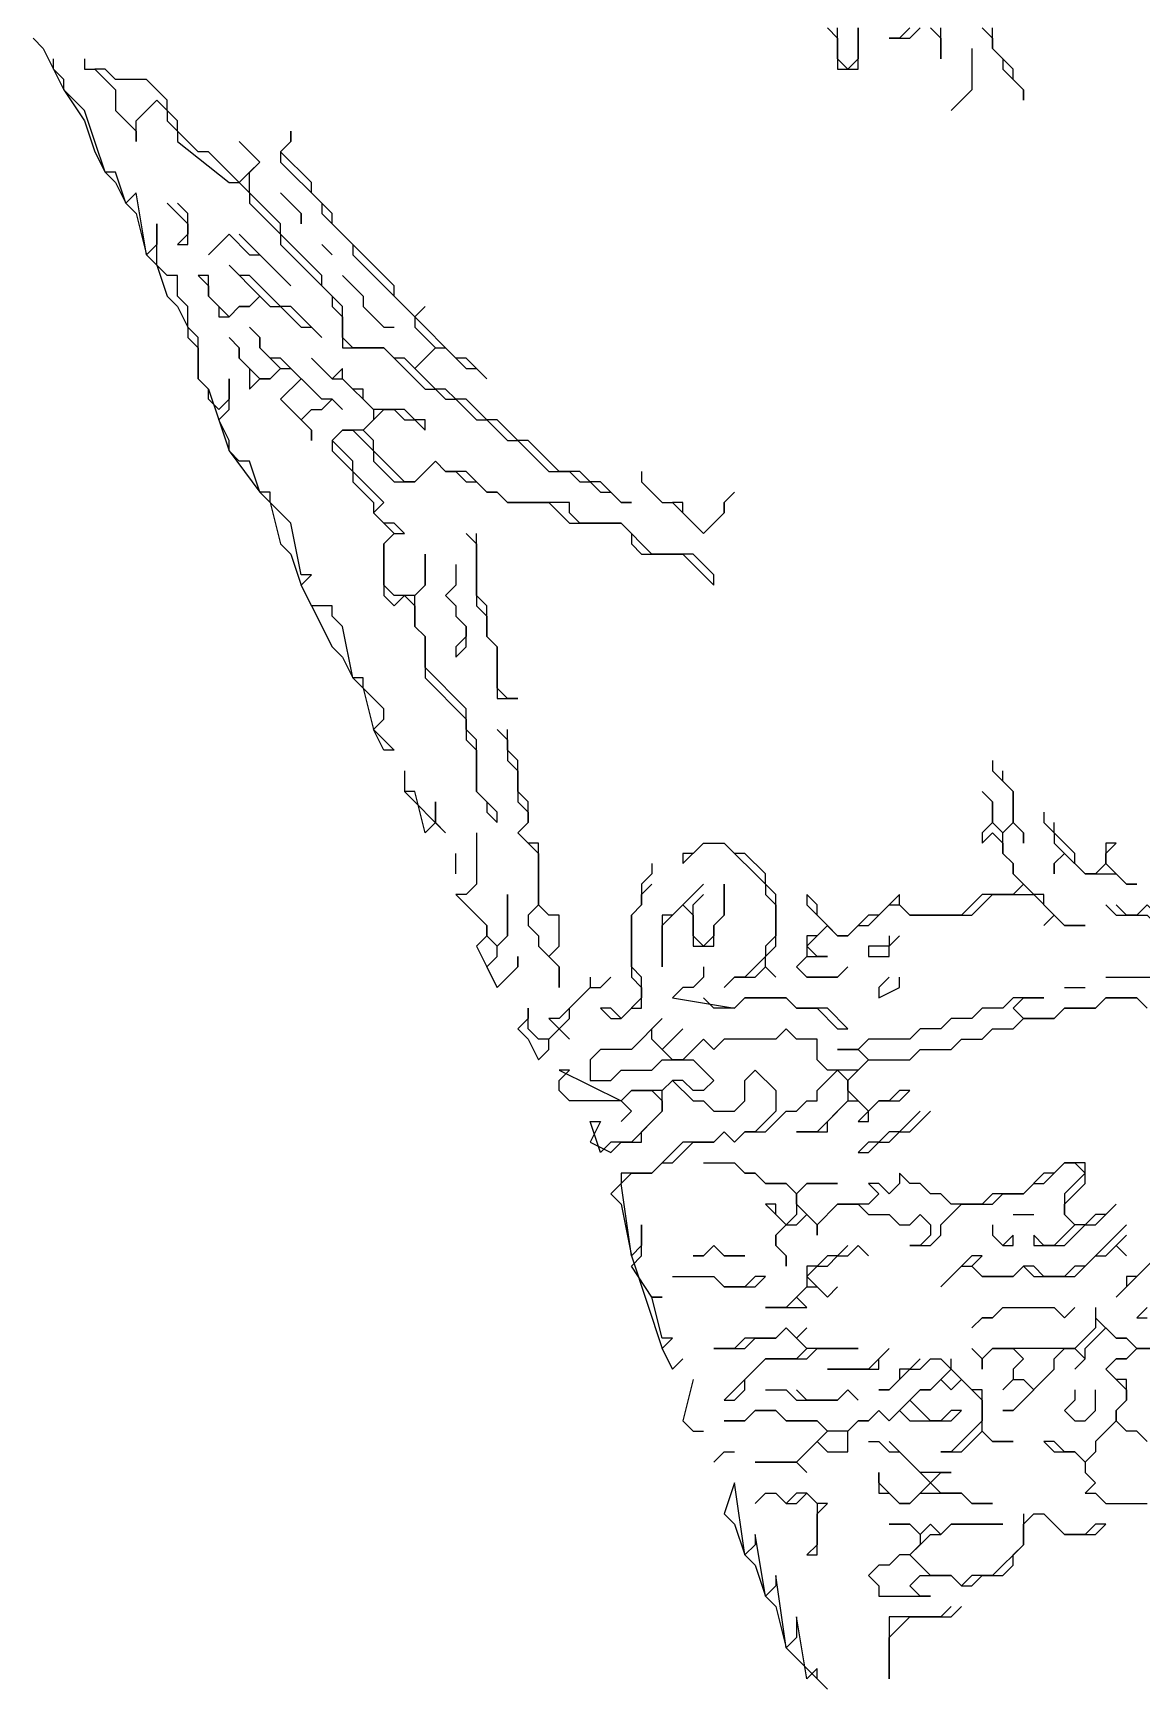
# Model space of a CAD drawing. Header units: metres. Extents: x 76363 to 76886, y 81203 to 81673.
# Drawn here: x 76431 to 76474, y 81278.4 to 81342.4 of the extents above; entities that cross this region are included whole.
import ezdxf

# ---------------------------------------------------------------- set-up
doc = ezdxf.new("R2010")
doc.units = ezdxf.units.M

msp = doc.modelspace()

# ---------------------------------------------------------------- linework, layer by layer
for points in [[(76431, 81342.2, 224.32), (76431.4, 81341.8, 224.455), (76432.2, 81340.2, 225), (76433, 81339, 225.08), (76433.4, 81337.8, 225.38), (76433.8, 81337, 225.54), (76434.2, 81336.6, 225.44), (76434.6, 81335.8, 225.395), (76435, 81335.4, 225.387), (76435.4, 81333.8, 224.93), (76435.8, 81333.4, 224.64), (76436.2, 81332.2, 224.39), (76436.6, 81331.8, 224.22), (76437, 81331, 224.168), (76437, 81330.6, 224.28), (76437.4, 81330.2, 223.805), (76437.4, 81329, 223.63), (76437.8, 81328.6, 222.977), (76438.2, 81327.4, 222.375), (76438.6, 81326.2, 222.44), (76439.8, 81324.6, 221.923), (76440.2, 81324.2, 221.73), (76440.6, 81322.6, 222.09), (76441, 81322.2, 222.03), (76441.4, 81321, 221.935), (76441.8, 81320.2, 221.78), (76442.6, 81318.6, 221.85), (76443, 81318.2, 221.76), (76443.4, 81317.4, 221.69), (76443.8, 81317, 221.507), (76444.2, 81315.4, 221.737), (76445, 81314.6, 221.537), (76444.6, 81314.6, 221.75), (76444.2, 81315.4, 221.737), (76444.6, 81315.8, 221.393), (76444.6, 81316.2, 221.21), (76443.8, 81317, 221.507), (76443.8, 81317.4, 221.495), (76443.4, 81317.4, 221.69), (76443, 81319.4, 221.47), (76442.6, 81319.8, 221.53), (76442.6, 81320.2, 221.39), (76441.8, 81320.2, 221.78), (76441.4, 81321, 221.935), (76441.8, 81321.4, 221.6), (76441.4, 81321.4, 221.835), (76441, 81323.4, 221.487), (76440.2, 81324.2, 221.73), (76440.2, 81324.6, 221.677), (76439.8, 81324.6, 221.923), (76439.4, 81325.8, 221.853), (76439, 81325.8, 222.163), (76438.6, 81326.2, 222.44), (76438.6, 81326.6, 222.407), (76438.2, 81327.4, 222.375), (76438.6, 81327.8, 222.13), (76438.6, 81329, 221.98), (76438.6, 81328.2, 221.93), (76438.2, 81327.8, 222.21), (76437.8, 81328.2, 223.11), (76437.8, 81328.6, 222.977), (76437.4, 81329, 223.63), (76437.4, 81330.6, 223.857), (76437, 81331, 224.168), (76437, 81331.8, 223.99), (76436.6, 81332.2, 224.2), (76436.6, 81333, 224.16), (76436.2, 81333, 224.28), (76435.8, 81333.4, 224.64), (76435.8, 81335, 224.94), (76435.8, 81334.2, 224.752), (76435.4, 81333.8, 224.93), (76435, 81336.2, 225), (76434.6, 81335.8, 225.395), (76434.2, 81337, 225.333), (76433.8, 81337, 225.54), (76433.4, 81338.2, 225.206), (76433, 81339.4, 224.827), (76432.2, 81340.2, 225), (76432.2, 81340.6, 224.612), (76431.8, 81341, 224.715), (76431.8, 81341.4, 224.392)], [(76461.8, 81342.6, 219.98), (76462.2, 81342.2, 219.88), (76462.2, 81341, 219.83), (76463, 81341, 219.48), (76463, 81342.6, 219.36)], [(76463, 81342.6, 219.36), (76463, 81341.4, 219.505), (76462.6, 81341, 219.64), (76462.2, 81341.4, 219.96), (76462.2, 81342.6, 219.79)], [(76465, 81342.6, 219.01), (76464.6, 81342.2, 219.14), (76464.2, 81342.2, 219.12), (76465, 81342.2, 219.14), (76465.4, 81342.6, 218.93)], [(76465.8, 81342.6, 218.85), (76466.2, 81342.2, 218.83), (76466.2, 81341.4, 219.03), (76466.2, 81342.6, 218.85)], [(76467.8, 81342.6, 218.77), (76468.2, 81342.2, 218.75), (76468.2, 81341.8, 218.77), (76468.6, 81341.4, 218.79), (76468.6, 81341, 218.77), (76469.4, 81340.2, 218.74), (76469.4, 81339.8, 218.74), (76469.4, 81340.2, 218.74), (76469, 81340.6, 218.76), (76469, 81341, 218.77), (76468.2, 81341.8, 218.77), (76468.2, 81342.6, 218.77)], [(76467.4, 81341.8, 219.04), (76467.4, 81340.2, 219.12), (76466.6, 81339.4, 219.205), (76467.4, 81340.2, 219.12)], [(76433, 81341.4, 223.86), (76433, 81341, 223.95), (76433.4, 81341, 223.8), (76434.2, 81340.2, 223.57), (76434.2, 81339.4, 223.88), (76435, 81338.6, 223.915), (76435, 81338.2, 224.125), (76435, 81339, 223.78), (76435.8, 81339.8, 223.39), (76436.2, 81339.4, 223.278), (76436.2, 81339, 223.315), (76436.6, 81338.6, 223.07), (76436.6, 81338.2, 223.142), (76438.6, 81336.6, 222.74), (76439, 81336.6, 222.637), (76439.4, 81336.2, 222.575), (76439.4, 81335.8, 222.55), (76440.6, 81334.6, 222.293), (76440.6, 81334.2, 222.36), (76442.6, 81332.2, 221.96), (76442.6, 81331.8, 221.9), (76443, 81331.4, 221.81), (76443, 81330.2, 221.75), (76444.6, 81330.2, 221.825), (76446.2, 81328.6, 221.405), (76446.6, 81328.6, 221.44), (76447, 81328.2, 221.167), (76447.4, 81328.2, 221.11), (76448.2, 81327.4, 220.725), (76448.6, 81327.4, 220.69), (76449.4, 81326.6, 220.51), (76449.8, 81326.6, 220.43), (76451, 81325.4, 220.06), (76451.8, 81325.4, 220.055), (76452.2, 81325, 219.96), (76452.6, 81325, 219.937), (76453, 81324.6, 219.78), (76453.4, 81324.6, 219.825), (76453.8, 81324.2, 219.69), (76454.2, 81324.2, 219.728), (76453.8, 81324.2, 219.69), (76453, 81325, 219.885), (76452.6, 81325, 219.937), (76452.2, 81325.4, 220), (76451.4, 81325.4, 220.05), (76450.2, 81326.6, 220.42), (76449.8, 81326.6, 220.43), (76449, 81327.4, 220.61), (76448.6, 81327.4, 220.69), (76447.8, 81328.2, 221.03), (76447.4, 81328.2, 221.11), (76447, 81328.6, 221.28), (76446.6, 81328.6, 221.44), (76445.8, 81329.4, 221.635), (76446.6, 81330.2, 221.05), (76447, 81330.2, 221.05), (76447.8, 81329.4, 220.9), (76448.2, 81329.4, 220.78), (76448.6, 81329, 220.725), (76447.8, 81329.8, 220.91), (76447.4, 81329.8, 221.03), (76445.8, 81331.4, 221.295), (76446.2, 81331.8, 221.24), (76445.8, 81331.4, 221.295), (76445, 81332.2, 221.295), (76445, 81332.6, 221.337), (76442.6, 81335, 221.81), (76442.6, 81335.4, 221.857), (76441.8, 81336.2, 222.02), (76441.8, 81336.6, 222.04), (76440.6, 81337.8, 222.29), (76441, 81338.2, 222.26), (76441, 81338.6, 222.393), (76441, 81338.2, 222.26), (76440.6, 81337.8, 222.29), (76440.6, 81337.4, 222.23), (76442.2, 81335.8, 221.93), (76442.2, 81335.4, 221.91), (76443.4, 81334.2, 221.62), (76443.4, 81333.8, 221.61), (76445.8, 81331.4, 221.295), (76445.8, 81331, 221.28), (76446.6, 81330.2, 221.05), (76445.8, 81329.4, 221.635), (76445.4, 81329.8, 221.725), (76445, 81329.8, 221.76), (76444.6, 81330.2, 221.825), (76443.4, 81330.2, 221.75), (76443, 81330.6, 221.695), (76443, 81331.8, 221.82), (76442.2, 81332.6, 222.015), (76442.2, 81333, 222.04), (76440.6, 81334.6, 222.293), (76440.6, 81335, 222.36), (76439.4, 81336.2, 222.575), (76439.4, 81337, 222.68), (76439.8, 81337.4, 222.54), (76439, 81338.2, 222.7), (76439.8, 81337.4, 222.54), (76439, 81336.6, 222.637), (76437.8, 81337.8, 222.88), (76437.4, 81337.8, 222.88), (76436.6, 81338.6, 223.07), (76436.6, 81339, 223.16), (76436.2, 81339.4, 223.278), (76436.2, 81339.8, 223.28), (76435.4, 81340.6, 223.465), (76434.2, 81340.6, 223.505), (76433.8, 81341, 223.65), (76433.4, 81341, 223.8)], [(76436.2, 81335.8, 224.6), (76437, 81335, 224.29), (76437, 81334.6, 224.49), (76436.6, 81334.2, 224.52), (76437, 81334.2, 224.48), (76437, 81335.4, 224.245), (76436.6, 81335.8, 224.32)], [(76440.6, 81336.2, 222.45), (76441.4, 81335.4, 222.14), (76441.4, 81335, 222.2), (76441.4, 81335.4, 222.14)], [(76438.6, 81334.6, 223.447), (76437.8, 81333.8, 223.9), (76438.6, 81334.6, 223.447), (76439.4, 81333.8, 223.227), (76439.8, 81333.8, 223), (76441, 81332.6, 222.52), (76439, 81334.6, 223.167)], [(76442.2, 81334.2, 222.01), (76442.6, 81333.8, 221.92)], [(76438.6, 81333.4, 223.52), (76439.8, 81332.2, 222.923), (76439.4, 81331.8, 222.68), (76439, 81331.8, 222.68), (76438.6, 81331.4, 222.475), (76437.8, 81332.2, 223.083), (76437.8, 81333, 223.47), (76437.4, 81333, 223.58), (76437.8, 81332.6, 223.18), (76437.8, 81332.2, 223.083), (76438.2, 81331.8, 222.683), (76438.2, 81331.4, 222.55), (76438.6, 81331.4, 222.475), (76439, 81331.8, 222.68), (76439.4, 81331.8, 222.68), (76439.8, 81332.2, 222.923), (76440.2, 81331.8, 222.75), (76440.6, 81331.8, 222.7), (76441.4, 81331, 222.41), (76441.8, 81331, 222.25), (76442.2, 81330.6, 222.16), (76441, 81331.8, 222.6), (76440.6, 81331.8, 222.7), (76439.4, 81333, 223.35), (76439, 81333, 223.385)], [(76443, 81333, 221.95), (76443.8, 81332.2, 221.84), (76443.8, 81331.8, 221.825), (76444.6, 81331, 221.63), (76445, 81331, 221.55)], [(76439.4, 81331, 222.057), (76439.8, 81330.6, 221.86), (76439.8, 81330.2, 221.61), (76440.6, 81329.4, 221.13), (76440.2, 81329, 220.95), (76439.8, 81329, 220.95), (76439, 81329.8, 221.44), (76439, 81330.2, 221.505), (76438.6, 81330.6, 221.885), (76439, 81330.2, 221.505), (76439, 81329.8, 221.44), (76439.4, 81329.4, 221.27), (76439.4, 81328.6, 221.255), (76439.8, 81329, 220.95), (76440.2, 81329, 220.95), (76440.6, 81329.4, 221.13), (76441, 81329.4, 221.27), (76441.4, 81329, 220.91), (76440.6, 81328.2, 220.63), (76441.8, 81327, 220.01), (76441.8, 81326.6, 219.915), (76441.8, 81327, 220.01), (76441.4, 81327.4, 220.233), (76441.8, 81327.8, 220.25), (76442.2, 81327.8, 220.28), (76442.6, 81328.2, 220.57), (76443, 81327.8, 220.222), (76442.6, 81328.2, 220.57), (76442.2, 81328.2, 220.56), (76440.6, 81329.8, 221.475), (76440.2, 81329.8, 221.36), (76439.8, 81330.2, 221.61), (76439.8, 81330.6, 221.86)], [(76441.8, 81329.8, 221.537), (76442.6, 81329, 221.24), (76443, 81329, 221.16), (76444.2, 81327.8, 220.418), (76444.2, 81327.4, 220.06), (76443.8, 81327, 219.735), (76443, 81327, 219.623), (76442.6, 81326.6, 219.45), (76442.6, 81326.2, 219.475), (76443.4, 81325.4, 219.28), (76443.4, 81325, 219.3), (76444.2, 81324.2, 219.18), (76444.2, 81323.8, 219.25), (76445, 81323, 219.13), (76444.6, 81322.6, 219.39), (76444.6, 81320.6, 219.94), (76445, 81320.2, 219.77), (76445.4, 81320.6, 219.72), (76445.8, 81320.2, 219.465), (76445.8, 81319.4, 219.56), (76446.2, 81319, 219.485), (76446.2, 81317.4, 219.91), (76447.8, 81315.8, 219.495), (76447.8, 81315, 219.767), (76448.2, 81314.6, 219.67), (76448.2, 81313, 219.79), (76448.6, 81312.6, 219.74), (76448.6, 81312.2, 219.715), (76449, 81311.8, 219.62), (76449, 81312.2, 219.537), (76448.2, 81313, 219.79), (76448.2, 81315, 219.65), (76447.8, 81315.4, 219.63), (76447.8, 81316.2, 219.51), (76446.2, 81317.8, 219.74), (76446.2, 81319, 219.485), (76445.8, 81319.4, 219.56), (76445.8, 81320.6, 219.463), (76446.2, 81321, 219.34), (76446.2, 81322.2, 219.24), (76446.2, 81321, 219.34), (76445.8, 81320.6, 219.463), (76445, 81320.6, 219.767), (76444.6, 81321, 219.77), (76444.6, 81322.6, 219.39), (76445, 81323, 219.13), (76445.4, 81323, 219.13), (76445, 81323.4, 219.167), (76444.6, 81323.4, 219.305), (76444.2, 81323.8, 219.25), (76444.6, 81324.2, 219.11), (76443.4, 81325.4, 219.28), (76443.4, 81325.8, 219.26), (76442.6, 81326.6, 219.45), (76443, 81327, 219.623), (76443.4, 81327, 219.62), (76444.2, 81326.2, 219.42), (76444.2, 81325.8, 219.34), (76445, 81325, 219.31), (76445.8, 81325, 219.167), (76446.6, 81325.8, 219.48), (76447, 81325.4, 219.31), (76447.4, 81325.4, 219.3), (76447.8, 81325, 219.18), (76448.2, 81325, 219.332), (76448.6, 81324.6, 219.27), (76449, 81324.6, 219.3), (76449.4, 81324.2, 219.197), (76451, 81324.2, 219.435), (76451.8, 81323.4, 219.2), (76453.8, 81323.4, 219.32), (76454.2, 81323, 219.34), (76454.2, 81322.6, 219.165), (76454.6, 81322.2, 219.175), (76456.2, 81322.2, 219.403), (76457.4, 81321, 219.23), (76457.4, 81321.4, 219.353), (76456.6, 81322.2, 219.475), (76455, 81322.2, 219.29), (76453.8, 81323.4, 219.32), (76452.2, 81323.4, 219.24), (76451.8, 81323.8, 219.295), (76451.8, 81324.2, 219.442), (76449.4, 81324.2, 219.197), (76449, 81324.6, 219.3), (76448.6, 81324.6, 219.27), (76447.8, 81325.4, 219.5), (76447, 81325.4, 219.31), (76446.6, 81325.8, 219.48), (76445.8, 81325, 219.167), (76445.4, 81325, 219.22), (76444.2, 81326.2, 219.42), (76444.2, 81326.6, 219.675), (76443.8, 81327, 219.735), (76444.6, 81327.8, 220.46), (76445, 81327.8, 220.49), (76445.4, 81327.4, 220.38), (76445.8, 81327.4, 220.47), (76446.2, 81327, 220.197), (76446.2, 81327.4, 220.577), (76445.8, 81327.4, 220.47), (76445.4, 81327.8, 220.59), (76444.2, 81327.8, 220.418), (76443.8, 81328.2, 220.79), (76443.8, 81328.6, 221.03), (76443.4, 81328.6, 220.913), (76443, 81329, 221.16), (76443, 81329.4, 221.41), (76442.6, 81329, 221.24)], [(76454.6, 81325.4, 219.93), (76454.6, 81325, 219.95), (76455.4, 81324.2, 219.84), (76455.8, 81324.2, 219.84), (76457, 81323, 219.745), (76457.8, 81323.8, 219.603), (76457.8, 81324.2, 219.61), (76458.2, 81324.6, 219.62), (76457.8, 81324.2, 219.61), (76457.8, 81323.8, 219.603), (76457, 81323, 219.745), (76456.2, 81323.8, 219.75), (76456.2, 81324.2, 219.76), (76455.8, 81324.2, 219.84)], [(76447.8, 81323, 219.04), (76448.2, 81322.6, 219.025), (76448.2, 81320.2, 219.22), (76448.6, 81319.8, 219.21), (76448.6, 81319, 219.245), (76449, 81318.6, 219.233), (76449, 81316.6, 219.22), (76449.8, 81316.6, 219.14), (76449.4, 81316.6, 219.22), (76449, 81317, 219.23), (76449, 81318.6, 219.233), (76448.6, 81319, 219.245), (76448.6, 81320.2, 219.147), (76448.2, 81320.6, 219.205), (76448.2, 81323, 219.045)], [(76447.4, 81321.8, 219.3), (76447.4, 81321, 219.38), (76447, 81320.6, 219.4), (76447.4, 81320.2, 219.42), (76447.4, 81319.8, 219.48), (76447.8, 81319.4, 219.54), (76447.8, 81319, 219.67), (76447.4, 81318.6, 219.7), (76447.4, 81318.2, 219.6), (76447.8, 81318.6, 219.655), (76447.8, 81319.4, 219.54), (76447.4, 81319.8, 219.48)], [(76449, 81315.4, 219.4), (76449.4, 81315, 219.3), (76449.4, 81314.2, 219.34), (76449.8, 81313.8, 219.245), (76449.8, 81312.6, 219.34), (76450.2, 81312.2, 219.25), (76450.2, 81311.8, 219.275), (76449.8, 81311.4, 219.41), (76450.6, 81310.6, 219.295), (76450.6, 81308.6, 219.377), (76450.2, 81308.2, 219.53), (76450.2, 81307.8, 219.6), (76450.6, 81307.4, 219.517), (76450.6, 81307, 219.51), (76451.4, 81306.2, 219.29), (76451.4, 81305.4, 219.37), (76451.4, 81306.2, 219.29), (76451, 81306.6, 219.38), (76451.4, 81307, 219.243), (76451.4, 81308.2, 219.3), (76451, 81308.2, 219.327), (76450.6, 81308.6, 219.377), (76450.6, 81311, 219.27), (76450.2, 81311, 219.35), (76449.8, 81311.4, 219.41), (76450.2, 81311.8, 219.275), (76450.2, 81312.6, 219.26), (76449.8, 81313, 219.285), (76449.8, 81314.2, 219.263), (76449.4, 81314.6, 219.285), (76449.4, 81315.4, 219.36)], [(76468.2, 81314.2, 219.12), (76468.2, 81313.8, 219.103), (76469, 81313, 219.105), (76469, 81311.8, 219.21), (76468.6, 81311.4, 219.075), (76468.2, 81311.8, 218.86), (76468.2, 81312.6, 218.975), (76467.8, 81313, 218.915), (76468.2, 81312.6, 218.975), (76468.2, 81311.8, 218.86), (76467.8, 81311.4, 218.99), (76467.8, 81311, 219.06), (76468.2, 81311.4, 218.93), (76468.6, 81311, 219.055), (76468.6, 81310.6, 219.04), (76469, 81310.2, 219.135), (76469, 81309.8, 219.12), (76469.4, 81309.4, 219.215), (76469, 81309, 219.2), (76467.8, 81309, 219.13), (76467, 81308.2, 219.285), (76465, 81308.2, 219.17), (76464.6, 81308.6, 219.09), (76464.6, 81309, 219.06), (76463.8, 81308.2, 219.06), (76463.4, 81308.2, 219.065), (76462.6, 81307.4, 219.227), (76462.2, 81307.4, 219.225), (76461.4, 81308.2, 219.34), (76461.4, 81308.6, 219.28), (76461, 81309, 219.305), (76461, 81308.6, 219.28), (76461.8, 81307.8, 219.25), (76461.4, 81307.4, 219.34), (76461, 81307.4, 219.46), (76461, 81306.6, 219.695), (76460.6, 81306.2, 219.79), (76461, 81305.8, 219.93), (76462.2, 81305.8, 219.77), (76462.6, 81306.2, 219.63), (76462.2, 81305.8, 219.77), (76461, 81305.8, 219.93), (76460.6, 81306.2, 219.79), (76461, 81306.6, 219.695), (76461.8, 81306.6, 219.58), (76461.4, 81306.6, 219.69), (76461, 81307, 219.56), (76461.8, 81307.8, 219.25), (76462.2, 81307.4, 219.225), (76462.6, 81307.4, 219.227), (76463, 81307.8, 219.16), (76463.4, 81307.8, 219.16), (76464.2, 81308.6, 219.04), (76464.6, 81308.6, 219.09), (76465, 81308.2, 219.17), (76467.4, 81308.2, 219.32), (76468.2, 81309, 219.13), (76469.8, 81309, 219.428), (76470.6, 81308.2, 219.77), (76470.2, 81307.8, 219.91), (76470.6, 81308.2, 219.77), (76471, 81307.8, 219.98), (76471.8, 81307.8, 220.015), (76471, 81307.8, 219.98), (76470.2, 81308.6, 219.63), (76470.2, 81309, 219.575), (76469.8, 81309, 219.428), (76469, 81309.8, 219.12), (76469, 81310.2, 219.135), (76468.6, 81310.6, 219.04), (76468.6, 81311.4, 219.075), (76469, 81311.8, 219.21), (76469.4, 81311.4, 219.26), (76469.4, 81311, 219.29), (76469.4, 81311.4, 219.26), (76469, 81311.8, 219.21), (76469, 81313, 219.105), (76468.6, 81313.4, 219.125), (76468.6, 81313.8, 219.11)], [(76445.4, 81313.8, 221.483), (76445.4, 81313, 221.64), (76447, 81311.4, 220.71), (76446.6, 81311.8, 220.855), (76446.6, 81312.6, 220.89), (76446.6, 81311.8, 220.855), (76446.2, 81311.4, 220.91), (76445.8, 81313, 221.405), (76445.4, 81313, 221.64)], [(76470.2, 81312.2, 219.105), (76470.2, 81311.8, 219.087), (76470.6, 81311.4, 219.065), (76470.6, 81311, 219.12), (76471, 81310.6, 219.11), (76470.6, 81310.2, 219.21), (76470.6, 81309.8, 219.3), (76470.6, 81310.2, 219.21), (76471, 81310.6, 219.11), (76471.8, 81309.8, 219.15), (76473, 81309.8, 219.215), (76473.4, 81309.4, 219.43), (76473.8, 81309.4, 219.5), (76473.4, 81309.4, 219.43), (76472.6, 81310.2, 219.08), (76472.6, 81310.6, 219.06), (76473, 81311, 219.12), (76472.6, 81311, 219.04), (76472.6, 81310.2, 219.08), (76472.2, 81309.8, 219.15), (76471.8, 81309.8, 219.15), (76471.4, 81310.2, 219.09), (76471.4, 81310.6, 219.1), (76470.6, 81311.4, 219.065), (76470.6, 81311.8, 219.09)], [(76448.2, 81311.4, 220.1), (76448.2, 81309.4, 220.28), (76447.8, 81309, 220.535), (76447.4, 81309, 220.73), (76448.2, 81308.2, 220.3), (76448.6, 81307.8, 220.05), (76448.6, 81307.4, 220.04), (76448.2, 81307, 220.09), (76449, 81305.4, 220.11), (76449.8, 81306.2, 220.025), (76449.8, 81306.6, 219.93), (76449.8, 81306.2, 220.025), (76449, 81305.4, 220.11), (76448.6, 81306.2, 220.07), (76449, 81306.6, 220.005), (76449, 81307, 220.02), (76449.4, 81307.4, 219.995), (76449.4, 81309, 219.88), (76449.4, 81307.4, 219.995), (76449, 81307, 220.02), (76448.6, 81307.4, 220.04), (76448.6, 81307.8, 220.05), (76448.2, 81308.2, 220.3)], [(76457, 81311, 219.4), (76456.6, 81310.6, 219.505), (76456.2, 81310.6, 219.47), (76456.2, 81310.2, 219.657), (76457, 81311, 219.4), (76457.8, 81311, 219.403), (76459.4, 81309.4, 219.4), (76459.4, 81309, 219.535), (76459.8, 81308.6, 219.44), (76459.8, 81307.4, 219.808), (76459.4, 81307, 220.197), (76459.4, 81306.6, 220.17), (76458.6, 81305.8, 220.612), (76458.2, 81305.8, 220.737), (76457.8, 81305.4, 220.49), (76458.2, 81305.8, 220.737), (76459, 81305.8, 220.2), (76459.4, 81306.2, 220.123), (76459.8, 81305.8, 220.045), (76459.4, 81306.2, 220.123), (76459.4, 81306.6, 220.17), (76459.8, 81307, 219.68), (76459.8, 81309, 219.46), (76459.4, 81309.4, 219.4), (76459.4, 81309.8, 219.417), (76458.6, 81310.6, 219.39), (76458.2, 81310.6, 219.455), (76457.8, 81311, 219.403)], [(76447.4, 81309.8, 220.76), (76447.4, 81310.6, 220.69)], [(76455, 81310.2, 219.45), (76455, 81309.8, 219.44), (76454.6, 81309.4, 219.42), (76454.6, 81308.6, 219.31), (76454.2, 81308.2, 219.28), (76454.2, 81305.8, 219.335), (76454.6, 81305.4, 219.443), (76454.6, 81305, 219.335), (76453.8, 81304.2, 219.49), (76453.4, 81304.6, 219.36), (76453, 81304.6, 219.36), (76453.4, 81304.2, 219.57), (76453.8, 81304.2, 219.49), (76454.2, 81304.6, 219.36), (76454.6, 81304.6, 219.36), (76454.6, 81305.8, 219.642), (76454.2, 81306.2, 219.315), (76454.2, 81308.2, 219.28), (76454.6, 81308.6, 219.31), (76454.6, 81309, 219.4), (76455, 81309.4, 219.543)], [(76457, 81309.4, 221.232), (76455.8, 81308.2, 221.3), (76455.4, 81308.2, 220.88), (76455.4, 81306.2, 220.91), (76455.4, 81307.8, 221.046), (76456.2, 81308.6, 221.259), (76456.6, 81308.2, 221.863), (76456.6, 81307, 221.865), (76457.4, 81307, 221.905), (76457.4, 81307.8, 221.86), (76457.8, 81308.2, 221.71), (76457.8, 81309.4, 221.272), (76457.8, 81308.2, 221.71), (76457.4, 81307.8, 221.86), (76457.4, 81307.4, 221.93), (76457, 81307, 221.937), (76456.6, 81307.4, 221.85), (76456.6, 81308.6, 221.678), (76457, 81309, 221.73)], [(76472.6, 81308.6, 219.585), (76473, 81308.2, 219.69), (76474.2, 81308.2, 219.75), (76474.6, 81307.8, 219.863), (76475, 81307.8, 219.722), (76475.4, 81307.4, 219.95), (76475.8, 81307.4, 220.1), (76475.4, 81307.4, 219.95), (76474.2, 81308.6, 219.655), (76473.8, 81308.2, 219.83), (76473.4, 81308.2, 219.8), (76473, 81308.6, 219.62)], [(76464.2, 81307.4, 219.29), (76464.2, 81307, 219.36), (76463.4, 81307, 219.395), (76463.4, 81306.6, 219.567), (76464.2, 81306.6, 219.617), (76464.2, 81307, 219.36), (76464.6, 81307.4, 219.37)], [(76452.6, 81305.8, 219.19), (76452.6, 81305.4, 219.165), (76451.4, 81304.2, 219.7), (76451, 81304.2, 219.81), (76451.4, 81303.8, 219.905), (76451, 81303.4, 219.89), (76450.6, 81303.4, 219.935), (76450.2, 81303.8, 220.164), (76450.2, 81304.6, 220.053), (76450.2, 81304.2, 220.12), (76449.8, 81303.8, 220.27), (76449.8, 81303.8, 220.27), (76450.2, 81303.4, 220.02), (76450.6, 81302.6, 220.15), (76451, 81303, 219.98), (76451, 81303.4, 219.89), (76451.4, 81303.8, 219.905), (76451.8, 81303.4, 220.16), (76451.4, 81303.8, 219.905), (76451.8, 81304.2, 219.72), (76451.8, 81304.6, 219.45), (76452.6, 81305.4, 219.165), (76453, 81305.4, 219.17), (76453.4, 81305.8, 219.18), (76453, 81305.4, 219.17)], [(76457, 81306.2, 221.57), (76457, 81305.8, 221.125), (76456.6, 81305.4, 221.07), (76456.2, 81305.4, 221.035), (76455.8, 81305, 220.677), (76458.2, 81304.6, 219.995), (76458.6, 81305, 220.027), (76460.2, 81305, 220.2), (76460.6, 81304.6, 220.41), (76461.4, 81304.6, 220.41), (76462.2, 81303.8, 220.807), (76462.6, 81303.8, 220.9), (76461.8, 81304.6, 220.56), (76460.6, 81304.6, 220.41), (76460.2, 81305, 220.2), (76458.6, 81305, 220.027), (76458.2, 81304.6, 219.995), (76457.4, 81304.6, 220.32), (76457, 81305, 220.75)], [(76464.2, 81305.8, 219.99), (76463.8, 81305.4, 220.095), (76463.8, 81305, 220.417), (76464.6, 81305.4, 220.32), (76464.6, 81305.8, 220.105)], [(76472.6, 81305.8, 221.358), (76476.2, 81305.8, 221.445)], [(76474.2, 81304.6, 221.545), (76473.8, 81305, 221.61), (76472.6, 81305, 221.99), (76472.2, 81304.6, 221.9), (76471, 81304.6, 221.905), (76470.6, 81304.2, 221.92), (76469.4, 81304.2, 221.9), (76469, 81304.6, 221.685), (76469.4, 81305, 221.47), (76470.2, 81305, 221.545), (76469, 81305, 221.435), (76468.6, 81304.6, 221.645), (76467.8, 81304.6, 221.48), (76467.4, 81304.2, 221.675), (76466.6, 81304.2, 221.4), (76466.2, 81303.8, 221.8), (76465.4, 81303.8, 221.43), (76465, 81303.4, 221.67), (76463.4, 81303.4, 221.343), (76463, 81303, 221.368), (76462.2, 81303, 221.633), (76463, 81303, 221.368), (76463.4, 81302.6, 221.805), (76463, 81302.2, 221.635), (76461.8, 81302.2, 222.525), (76461.4, 81302.6, 222.24), (76461.4, 81303.4, 221.63), (76460.6, 81303.4, 221.892), (76460.2, 81303.8, 221.507), (76459.8, 81303.4, 221.967), (76457.8, 81303.4, 221.515), (76457.4, 81303, 221.92), (76457, 81303.4, 221.417), (76456.2, 81302.6, 221.64), (76455.8, 81302.6, 221.03), (76455.4, 81303, 220.74), (76456.2, 81303.8, 220.695), (76455.4, 81303, 220.74), (76455, 81303.4, 220.633), (76455, 81303.8, 220.148), (76455.4, 81304.2, 220.105), (76454.2, 81303, 220.743), (76453, 81303, 220.723), (76452.6, 81302.6, 220.942), (76452.6, 81301.8, 221.16), (76453.4, 81301.8, 221.057), (76453.8, 81302.2, 221.02), (76455, 81302.2, 220.9), (76455.4, 81302.6, 220.915), (76456.6, 81302.6, 222.1), (76457.4, 81301.8, 222.137), (76457, 81301.4, 221.887), (76456.6, 81301.4, 221.71), (76456.2, 81301.8, 221.783), (76455.8, 81301.8, 221.4), (76455.4, 81301.4, 221.285), (76454.2, 81301.4, 221.325), (76453.8, 81301, 221.58), (76451.8, 81301, 221.89), (76451.4, 81301.4, 220.69), (76451.4, 81301.8, 220.473), (76451.8, 81302.2, 220.437), (76451.4, 81302.2, 220.185), (76453.8, 81301, 221.58), (76454.2, 81300.6, 221.717), (76453.8, 81300.2, 221.81), (76454.2, 81300.6, 221.717), (76453.8, 81301, 221.58), (76454.2, 81301.4, 221.325), (76455, 81301.4, 221.41), (76455.4, 81301, 221.493), (76455.4, 81300.6, 221.4), (76454.2, 81299.4, 221.585), (76453.4, 81299.4, 221.81), (76453, 81299, 221.65), (76452.6, 81300.2, 222.09), (76453, 81300.2, 222.08), (76452.6, 81299.4, 221.82), (76453.4, 81299, 221.47), (76453.8, 81299.4, 221.855), (76454.6, 81299.4, 221.43), (76454.6, 81299.8, 221.48), (76455.4, 81300.6, 221.4), (76455.4, 81301.4, 221.285), (76455.8, 81301.8, 221.4), (76456.6, 81301, 221.49), (76457, 81301, 221.705), (76457.4, 81300.6, 221.74), (76458.2, 81300.6, 221.77), (76458.6, 81301, 221.64), (76458.6, 81301.8, 221.595), (76459, 81302.2, 221.667), (76459.8, 81301.4, 221.822), (76459.8, 81300.6, 221.487), (76459, 81299.8, 221.39), (76458.6, 81299.8, 221.395), (76458.2, 81299.4, 221.33), (76457.8, 81299.8, 221.46), (76457.4, 81299.4, 221.65), (76456.2, 81299.4, 221.573), (76455, 81298.2, 221.29), (76453.8, 81298.2, 221.3), (76453.8, 81297.8, 221.203), (76453.4, 81297.4, 220.96), (76453.4, 81297.4, 220.96), (76453.8, 81297, 220.63), (76454.2, 81295, 219.135), (76455.4, 81291.4, 216.1), (76455.8, 81290.6, 215.493), (76456.2, 81291, 215.61), (76455.8, 81290.6, 215.493), (76455.4, 81291.4, 216.1), (76455.8, 81291.8, 216.15), (76455.4, 81291.8, 216.34), (76455, 81293.4, 217.49), (76455.4, 81293.4, 217.307), (76455, 81293.4, 217.49), (76454.2, 81294.6, 218.575), (76454.6, 81295, 218.94), (76454.6, 81296.2, 219.83), (76454.6, 81295.4, 219.237), (76454.2, 81295, 219.135), (76453.8, 81297.8, 221.203), (76454.2, 81298.2, 221.38), (76455, 81298.2, 221.29), (76455.4, 81298.6, 221.235), (76455.8, 81298.6, 221.24), (76456.6, 81299.4, 221.58), (76457.4, 81299.4, 221.65), (76457.8, 81299.8, 221.46), (76458.2, 81299.4, 221.33), (76458.6, 81299.8, 221.395), (76459.4, 81299.8, 221.27), (76460.2, 81300.6, 221.69), (76460.6, 81300.6, 221.9), (76461, 81301, 222.213), (76461.4, 81301, 222.125), (76461.4, 81301.4, 222.26), (76462.2, 81302.2, 222.335), (76462.6, 81301.8, 221.7), (76462.6, 81301, 221.12), (76461.4, 81299.8, 220.885), (76460.6, 81299.8, 221.02), (76461.8, 81299.8, 220.682), (76461.8, 81300.2, 221.132), (76462.6, 81301, 221.12), (76463, 81301, 221.05), (76463.4, 81300.6, 220.813), (76463, 81300.2, 220.487), (76463.4, 81300.2, 220.47), (76463.4, 81300.6, 220.813), (76463.8, 81301, 220.98), (76464.6, 81301, 220.93), (76465, 81301.4, 221.17), (76464.6, 81301.4, 221.135), (76464.2, 81301, 220.93), (76463.8, 81301, 220.98), (76463.4, 81300.6, 220.813), (76462.6, 81301.4, 221.47), (76462.6, 81301.8, 221.7), (76463.4, 81302.6, 221.805), (76465, 81302.6, 221.92), (76465.4, 81303, 221.93), (76466.6, 81303, 222.09), (76467, 81303.4, 222.1), (76467.8, 81303.4, 222.03), (76468.2, 81303.8, 222.04), (76469, 81303.8, 222.03), (76469.4, 81304.2, 221.9), (76470.6, 81304.2, 221.92), (76471, 81304.6, 221.905), (76472.2, 81304.6, 221.9), (76472.6, 81305, 221.99), (76473.8, 81305, 221.61), (76474.2, 81304.6, 221.545)], [(76471, 81305.4, 221.405), (76471.8, 81305.4, 221.515)], [(76465.4, 81300.6, 220.443), (76464.6, 81299.8, 219.804), (76464.2, 81299.8, 219.96), (76463.8, 81299.4, 219.635), (76463.4, 81299.4, 219.694), (76463, 81299, 219.505), (76463.4, 81299, 219.283), (76463.8, 81299.4, 219.635), (76464.2, 81299.4, 219.48), (76464.6, 81299.8, 219.804), (76465, 81299.8, 219.64), (76465.8, 81300.6, 220.428)], [(76457, 81298.6, 221.055), (76458.2, 81298.6, 220.67), (76458.6, 81298.2, 220.163), (76459, 81298.2, 220.25), (76459.4, 81297.8, 219.537), (76460.2, 81297.8, 219.34), (76460.6, 81297.4, 218.932), (76460.6, 81296.6, 218.6), (76460.2, 81296.2, 218.585), (76459.8, 81296.6, 218.76), (76459.8, 81297, 218.97), (76459.4, 81297, 219.107), (76460.2, 81296.2, 218.585), (76459.8, 81295.8, 218.265), (76459.8, 81295.4, 218.093), (76460.2, 81295, 217.663), (76460.2, 81294.6, 217.365), (76460.2, 81295, 217.663), (76459.8, 81295.4, 218.093), (76459.8, 81295.8, 218.265), (76460.2, 81296.2, 218.585), (76460.6, 81296.2, 218.59), (76461, 81296.6, 218.33), (76461.4, 81296.2, 218.01), (76461.4, 81295.8, 217.817), (76461.4, 81296.2, 218.01), (76462.2, 81297, 218.425), (76463, 81297, 218.19), (76463.4, 81296.6, 217.9), (76464.2, 81296.6, 217.71), (76464.6, 81296.2, 217.65), (76465, 81296.2, 217.65), (76465.4, 81296.6, 217.567), (76465.8, 81296.2, 217.183), (76465.8, 81295.8, 217.02), (76465.4, 81295.4, 216.845), (76465, 81295.4, 217.052), (76465.8, 81295.4, 216.65), (76466.2, 81295.8, 216.82), (76466.2, 81296.2, 217.037), (76467, 81297, 217.356), (76468.2, 81297, 216.62), (76468.6, 81297.4, 216.858), (76469.4, 81297.4, 216.69), (76469.8, 81297.8, 216.86), (76470.2, 81297.8, 216.76), (76471, 81298.6, 217.355), (76471.4, 81298.6, 217.223), (76471.8, 81298.2, 216.76), (76471, 81297.4, 216.645), (76471, 81296.6, 216.19), (76471.4, 81296.2, 215.755), (76470.6, 81295.4, 216.025), (76470.2, 81295.4, 215.98), (76469.8, 81295.8, 216.315), (76469.8, 81295.4, 216.06), (76471, 81295.4, 216.05), (76471.8, 81296.2, 215.615), (76472.2, 81296.2, 215.48), (76473, 81297, 215.705), (76472.6, 81296.6, 215.57), (76472.2, 81296.6, 215.65), (76471.8, 81296.2, 215.615), (76471.4, 81296.2, 215.755), (76471, 81296.6, 216.19), (76471, 81297, 216.477), (76471.8, 81297.8, 216.67), (76471.8, 81298.6, 217.04), (76471, 81298.6, 217.355), (76470.6, 81298.2, 217.05), (76470.2, 81298.2, 217.122), (76469.4, 81297.4, 216.69), (76468.2, 81297.4, 217.16), (76467.8, 81297, 216.937), (76466.6, 81297, 217.477), (76466.2, 81297.4, 217.983), (76465.8, 81297.4, 217.978), (76465.4, 81297.8, 218.33), (76465, 81297.8, 218.333), (76464.6, 81298.2, 218.633), (76464.6, 81297.8, 218.295), (76464.2, 81297.4, 218.17), (76463.8, 81297.8, 218.375), (76463.4, 81297.8, 218.59), (76463.8, 81297.4, 218.125), (76463.4, 81297, 218.03), (76462.2, 81297, 218.425), (76461.4, 81296.2, 218.01), (76460.6, 81297, 218.7), (76460.6, 81297.4, 218.932), (76461, 81297.8, 219.17), (76462.2, 81297.8, 218.898), (76461, 81297.8, 219.17), (76460.6, 81297.4, 218.932), (76460.2, 81297.8, 219.34), (76459.4, 81297.8, 219.537), (76459, 81298.2, 220.25), (76458.6, 81298.2, 220.163), (76458.2, 81298.6, 220.67)], [(76473.4, 81296.2, 214.96), (76471.8, 81294.6, 214.568), (76471.4, 81294.6, 214.95), (76471, 81294.2, 214.862), (76470.2, 81294.2, 215.197), (76469.8, 81294.6, 215.57), (76469.4, 81294.6, 215.523), (76469, 81294.2, 215.14), (76467.8, 81294.2, 215.79), (76467.4, 81294.6, 216.12), (76467.8, 81295, 216.05), (76467.4, 81295, 216.32), (76466.2, 81293.8, 215.78), (76467, 81294.6, 216.09), (76467.4, 81294.6, 216.12), (76467.8, 81294.2, 215.79), (76469, 81294.2, 215.14), (76469.4, 81294.6, 215.523), (76469.8, 81294.2, 215.078), (76471.4, 81294.2, 214.458), (76472.2, 81295, 214.525), (76472.6, 81295, 214.247), (76473, 81295.4, 214.354), (76473.4, 81295, 213.97), (76473, 81295.4, 214.354), (76473.4, 81295.8, 214.602)], [(76468.2, 81296.2, 216.295), (76468.2, 81295.8, 216.13), (76468.6, 81295.4, 215.84), (76469, 81295.4, 215.995), (76469, 81295.8, 216.08), (76468.6, 81295.4, 215.84), (76468.2, 81295.8, 216.13)], [(76469, 81296.6, 216.43), (76469.8, 81296.6, 216.42)], [(76457.4, 81295.4, 218.33), (76457, 81295, 218.16), (76456.6, 81295, 218.362), (76457, 81295, 218.16), (76457.4, 81295.4, 218.33), (76457.8, 81295, 218.08), (76458.6, 81295, 217.92), (76457.8, 81295, 218.08)], [(76462.6, 81295.4, 217.033), (76462.2, 81295, 216.934), (76461.8, 81295, 217.11), (76461.4, 81294.6, 216.98), (76461, 81294.6, 217.075), (76461, 81293.8, 216.45), (76460.2, 81293, 216.173), (76459.4, 81293, 216.407), (76461, 81293, 215.99), (76460.6, 81293.4, 216.37), (76461, 81293.8, 216.45), (76461.4, 81293.8, 216.41), (76461.8, 81293.4, 216.24), (76462.2, 81293.8, 216.295), (76461.8, 81293.4, 216.24), (76461, 81294.2, 216.73), (76461.4, 81294.6, 216.98), (76461.8, 81294.6, 216.827), (76462.2, 81295, 216.934), (76462.6, 81295, 216.76), (76463, 81295.4, 217.05), (76463.4, 81295, 216.8), (76463, 81295.4, 217.05)], [(76474.6, 81295, 213.91), (76473.8, 81294.2, 213.42), (76473.4, 81294.2, 213.56), (76473.4, 81293.8, 213.345), (76473, 81293.4, 213.37), (76474.2, 81294.6, 213.647)], [(76455.8, 81294.2, 217.793), (76457.4, 81294.2, 217.43), (76457.8, 81293.8, 216.907), (76459, 81293.8, 216.86), (76459.4, 81294.2, 217.087), (76459, 81294.2, 217.375), (76458.6, 81293.8, 216.9), (76457.8, 81293.8, 216.907), (76457.4, 81294.2, 217.43)], [(76472.2, 81293, 213.532), (76472.2, 81292.2, 213.025), (76471.4, 81291.4, 212.92), (76468.2, 81291.4, 213.623), (76467.8, 81291, 213.594), (76467.4, 81291.4, 214.137), (76467.8, 81291, 213.594), (76467.8, 81290.6, 213.36), (76467.8, 81291, 213.594), (76468.2, 81291.4, 213.623), (76469, 81291.4, 213.37), (76469.4, 81291, 213.08), (76469, 81290.6, 212.985), (76469, 81290.2, 212.93), (76468.6, 81289.8, 212.99), (76469, 81290.2, 212.93), (76469.4, 81290.2, 212.853), (76469.8, 81289.8, 212.91), (76469, 81289, 212.72), (76468.6, 81289, 212.76), (76469, 81289, 212.72), (76470.6, 81290.6, 212.9), (76470.6, 81291, 212.88), (76471, 81291.4, 213.237), (76471.4, 81291.4, 212.92), (76471.8, 81291, 212.375), (76471.4, 81290.6, 212.44), (76471.8, 81291, 212.375), (76471.8, 81291.4, 212.723), (76472.6, 81292.2, 212.85), (76473, 81291.8, 212.627), (76473.4, 81291.8, 212.68), (76473.8, 81291.4, 212.35), (76473.4, 81291, 212.33), (76473, 81291, 212.34), (76472.6, 81290.6, 212.25), (76473.4, 81289.8, 211.675), (76473.4, 81289.4, 211.61), (76473, 81289, 211.767), (76473, 81288.6, 211.46), (76472.2, 81287.8, 211.51), (76472.2, 81287.4, 211.53), (76471.8, 81287, 211.53), (76471.4, 81287.4, 211.8), (76471, 81287.4, 211.845), (76470.6, 81287.8, 211.94), (76470.2, 81287.8, 212.015), (76470.6, 81287.4, 211.75), (76471.4, 81287.4, 211.8), (76471.8, 81287, 211.53), (76471.8, 81286.6, 211.45), (76472.2, 81286.2, 211.537), (76471.8, 81285.8, 211.04), (76472.2, 81285.8, 211.25), (76472.6, 81285.4, 210.942), (76474.2, 81285.4, 210.245)], [(76468.6, 81293, 214.74), (76468.2, 81292.6, 214.567), (76467.8, 81292.6, 214.753), (76467.4, 81292.2, 214.67), (76467.8, 81292.6, 214.753), (76468.2, 81292.6, 214.567), (76468.6, 81293, 214.74), (76470.6, 81293, 214.267), (76471, 81292.6, 214.26), (76471.4, 81293, 214)], [(76474.2, 81293, 213.03), (76473.8, 81292.6, 212.98), (76474.2, 81292.6, 212.937)], [(76460.2, 81292.2, 215.805), (76459.8, 81291.8, 215.71), (76458.6, 81291.8, 215.715), (76458.2, 81291.4, 215.47), (76457.4, 81291.4, 215.63), (76458.6, 81291.4, 215.47), (76459, 81291.8, 215.75), (76459.8, 81291.8, 215.71), (76460.2, 81292.2, 215.805), (76461, 81291.4, 215.155), (76460.6, 81291, 214.91), (76459.4, 81291, 215.01), (76457.8, 81289.4, 214.337), (76458.2, 81289.4, 214.183), (76458.6, 81289.8, 214.285), (76458.6, 81290.2, 214.62), (76459.4, 81291, 215.01), (76461, 81291, 214.803), (76461.4, 81291.4, 215.053), (76463, 81291.4, 214.8), (76461, 81291.4, 215.155), (76460.6, 81291.8, 215.503), (76461, 81292.2, 215.65), (76460.6, 81291.8, 215.503)], [(76474.2, 81287.8, 210.833), (76473.8, 81288.2, 211.007), (76473.4, 81288.2, 211.37), (76473, 81288.6, 211.46), (76473, 81289, 211.767), (76473.4, 81289.4, 211.61), (76473.4, 81290.2, 211.915), (76473, 81290.2, 212.035), (76472.6, 81290.6, 212.25), (76473, 81291, 212.34), (76473.4, 81291, 212.33), (76473.8, 81291.4, 212.35), (76474.6, 81291.4, 212.28), (76473.8, 81291.4, 212.35), (76473.4, 81291.8, 212.68), (76473, 81291.8, 212.627), (76472.2, 81292.6, 213.253)], [(76465.4, 81291, 214.16), (76465, 81290.6, 214.19), (76464.6, 81290.6, 214.26), (76464.6, 81290.2, 214.015), (76464.2, 81289.8, 213.973), (76463.8, 81289.8, 214.23), (76464.2, 81289.8, 213.973), (76465, 81290.6, 214.19), (76465.4, 81290.6, 214.003), (76465.8, 81291, 214.15), (76466.2, 81291, 214.2), (76466.6, 81290.6, 213.873), (76465.8, 81289.8, 213.875), (76465.4, 81289.8, 213.84), (76464.2, 81288.6, 213.635), (76463.8, 81289, 213.66), (76463.4, 81288.6, 213.455), (76463, 81288.6, 213.42), (76462.6, 81288.2, 213.203), (76461.8, 81288.2, 213.32), (76461.4, 81288.6, 213.57), (76460.2, 81288.6, 213.81), (76459.8, 81289, 213.83), (76459, 81289, 214.11), (76458.6, 81288.6, 213.96), (76457.8, 81288.6, 213.89), (76458.6, 81288.6, 213.96), (76459, 81289, 214.11), (76459.8, 81289, 213.83), (76460.2, 81288.6, 213.81), (76461.4, 81288.6, 213.57), (76461.8, 81288.2, 213.32), (76460.6, 81287, 213.05), (76459, 81287, 213.05), (76460.6, 81287, 213.05), (76461, 81286.6, 212.823), (76460.6, 81287, 213.05), (76461.4, 81287.8, 213.385), (76461.8, 81287.4, 213.06), (76462.6, 81287.4, 212.945), (76462.6, 81288.2, 213.203), (76463, 81288.6, 213.42), (76463.4, 81288.6, 213.455), (76463.8, 81289, 213.66), (76464.2, 81288.6, 213.635), (76464.6, 81289, 213.66), (76465, 81288.6, 214.072), (76466.6, 81288.6, 214.24), (76467, 81289, 213.98), (76466.6, 81289, 214.3), (76466.2, 81288.6, 214.423), (76465.8, 81288.6, 214.427), (76465, 81289.4, 213.82), (76465.4, 81289.8, 213.84), (76465.8, 81289.8, 213.875), (76466.2, 81290.2, 213.86), (76466.6, 81289.8, 213.88), (76467, 81290.2, 213.673), (76467.8, 81289.4, 213.13), (76467.8, 81288.6, 212.9), (76466.6, 81287.4, 212.902), (76466.2, 81287.4, 213.198), (76467, 81287.4, 212.815), (76467.8, 81288.2, 212.813), (76468.2, 81287.8, 212.405), (76469, 81287.8, 212.13), (76468.2, 81287.8, 212.405), (76467.8, 81288.2, 212.813), (76467.8, 81289.8, 213.223), (76467.4, 81289.8, 213.49), (76466.6, 81290.6, 213.873), (76466.6, 81291, 214.07)], [(76464.2, 81291.4, 214.765), (76463.4, 81290.6, 214.495), (76461.8, 81290.6, 214.66), (76463.8, 81290.6, 214.475), (76463.8, 81291, 214.67)], [(76456.6, 81290.2, 215.19), (76456.2, 81288.6, 214.67), (76456.6, 81288.2, 213.8), (76457, 81288.2, 213.647)], [(76459.4, 81289.8, 214.285), (76460.2, 81289.8, 214.125), (76460.6, 81289.4, 213.915), (76462.2, 81289.4, 213.74), (76462.6, 81289.8, 214.187), (76463, 81289.4, 213.715), (76462.6, 81289.8, 214.187), (76462.2, 81289.4, 213.74), (76461, 81289.4, 213.89), (76460.6, 81289.8, 214.17)], [(76471.4, 81289.8, 212.367), (76471.4, 81289.4, 212.39), (76471, 81289, 212.41), (76471.4, 81288.6, 212.11), (76471.8, 81288.6, 211.93), (76472.2, 81289, 211.87), (76472.2, 81289.8, 212.06)], [(76463.4, 81287.8, 212.943), (76463.8, 81287.8, 212.976), (76464.2, 81287.4, 212.82), (76464.6, 81287.4, 213.107), (76465.8, 81286.2, 212.12), (76465, 81285.4, 212.04), (76464.6, 81285.4, 211.97), (76463.8, 81286.2, 212.115), (76463.8, 81286.6, 212.33), (76463.8, 81285.8, 212.06), (76464.2, 81285.8, 211.98), (76464.6, 81285.4, 211.97), (76465, 81285.4, 212.04), (76465.4, 81285.8, 212.095), (76467, 81285.8, 211.67), (76467.4, 81285.4, 211.42), (76468.2, 81285.4, 211.18), (76467.4, 81285.4, 211.42), (76467, 81285.8, 211.67), (76466.2, 81285.8, 211.87), (76465.8, 81286.2, 212.12), (76466.2, 81286.6, 212.32), (76466.6, 81286.6, 212.137), (76465.4, 81286.6, 212.4), (76464.2, 81287.8, 213.123)], [(76457.8, 81287.4, 213.177), (76457.4, 81287, 212.865), (76457.8, 81287.4, 213.177), (76458.2, 81287.4, 213.147)], [(76461.8, 81278.2, 209.82), (76461.4, 81278.6, 209.845), (76461.4, 81279, 209.97), (76461, 81278.6, 209.85), (76460.6, 81281, 210.83), (76460.6, 81280.2, 210.41), (76460.2, 81279.8, 210.2), (76459.8, 81282.6, 211.55), (76459.8, 81282.2, 211.38), (76459.4, 81281.8, 211.175), (76459, 81284.2, 212.08), (76459, 81283.8, 212.07), (76458.6, 81283.4, 211.74), (76458.2, 81286.2, 212.78), (76457.8, 81285, 212.395), (76458.2, 81284.6, 212.1), (76458.6, 81283.4, 211.74), (76459, 81283, 211.67), (76459.4, 81281.8, 211.175), (76459.8, 81281.4, 211.09), (76460.2, 81279.8, 210.2), (76460.6, 81279.4, 210.11), (76461.4, 81278.6, 209.845), (76461.8, 81278.2, 209.82)], [(76459.4, 81285.8, 212.48), (76459, 81285.4, 212.29), (76459.4, 81285.8, 212.48), (76459.8, 81285.8, 212.65), (76460.2, 81285.4, 213.03), (76460.6, 81285.4, 212.95), (76461, 81285.8, 212.61), (76461.4, 81285.4, 212.44), (76461.4, 81283.8, 211.83), (76461, 81283.4, 211.815), (76461.4, 81283.4, 211.695), (76461.4, 81285, 212.297), (76461.8, 81285.4, 212.32), (76461.4, 81285.4, 212.44), (76461, 81285.8, 212.61), (76460.6, 81285.8, 212.74), (76460.2, 81285.4, 213.03), (76459.8, 81285.8, 212.65)], [(76469.4, 81285, 210.47), (76469.4, 81283.8, 210.195), (76468.2, 81282.6, 210.18), (76467.4, 81282.6, 210.3), (76467, 81282.2, 210.153), (76466.6, 81282.6, 210.4), (76465.8, 81282.6, 210.455), (76465, 81283.4, 210.8), (76465.8, 81284.2, 211.14), (76466.2, 81284.2, 211.1), (76466.6, 81284.6, 211.155), (76468.6, 81284.6, 210.69), (76466.6, 81284.6, 211.155), (76466.2, 81284.2, 211.1), (76465.8, 81284.6, 211.35), (76465.4, 81284.2, 211.197), (76465, 81284.6, 211.543), (76464.2, 81284.6, 211.47), (76465, 81284.6, 211.543), (76465.4, 81284.2, 211.197), (76465.4, 81283.8, 210.89), (76465, 81283.4, 210.8), (76464.6, 81283.4, 210.88), (76464.2, 81283, 210.71), (76463.8, 81283, 210.87), (76463.4, 81282.6, 210.815), (76463.8, 81282.2, 210.6), (76463.8, 81281.8, 210.58), (76465.8, 81281.8, 210.27), (76465.4, 81281.8, 210.212), (76465, 81282.2, 210.29), (76465.4, 81282.6, 210.46), (76466.6, 81282.6, 210.4), (76467, 81282.2, 210.153), (76467.4, 81282.2, 210.165), (76467.8, 81282.6, 210.3), (76468.6, 81282.6, 210.06), (76469, 81283, 210.09), (76469, 81283.4, 210.17), (76469.4, 81283.8, 210.195), (76469.4, 81284.6, 210.3), (76469.8, 81285, 210.515), (76470.2, 81285, 210.51), (76471, 81284.2, 210.2), (76472.2, 81284.2, 210.28), (76472.6, 81284.6, 210.37), (76472.2, 81284.6, 210.45), (76471.8, 81284.2, 210.25), (76471, 81284.2, 210.2), (76470.2, 81285, 210.51)], [(76466.6, 81281.4, 209.935), (76466.2, 81281, 210.08), (76464.2, 81281, 210.2), (76464.2, 81278.6, 209.71), (76464.2, 81280.2, 209.97), (76465, 81281, 210.09), (76466.6, 81281, 209.92), (76467, 81281.4, 209.86)]]:
    msp.add_polyline3d(points)

doc.saveas('drawing.dxf')
